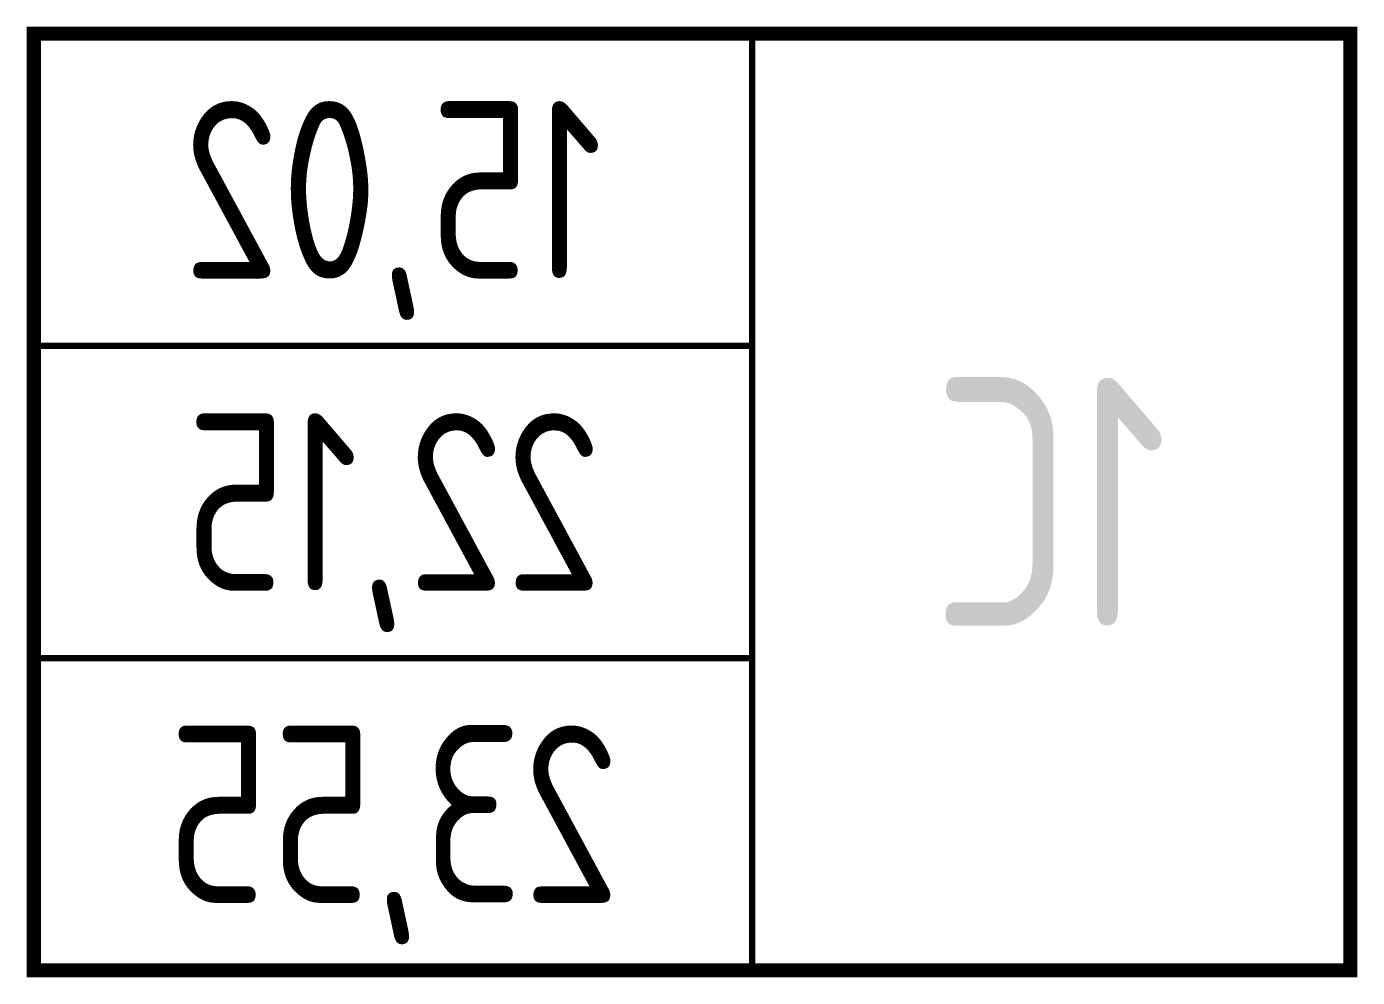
# Model space of a CAD drawing. Header units: millimetres. Extents: x 0 to 145404, y 0 to 194550.
# Drawn here: x 81793 to 83668, y 56816 to 58156 of the extents above; entities that cross this region are included whole.
import ezdxf
from ezdxf.enums import TextEntityAlignment as Align

# ---------------------------------------------------------------- set-up
doc = ezdxf.new("R2010")
doc.units = ezdxf.units.MM
doc.styles.add('ГОСТ 2.304', font='CS_Gost2304.shx')

# ---------------------------------------------------------------- blocks, each defined once
blk = doc.blocks.new('Квартира 1С 4250 тип 8')
at = {"ltscale": 75, "const_width": 20}
blk.add_lwpolyline([(-3282.2, -8750), (-1427.8, -8750), (-1427.8, -10070), (-3282.2, -10070)], close=True, dxfattribs=at)
at = {"ltscale": 75, "const_width": 8.8, "elevation": 227.2}
for points in [[(-2439.8, -8750), (-2439.8, -10070)], [(-1427.8, -9190), (-2439.8, -9190)], [(-1427.8, -9630), (-2439.8, -9630)]]:
    blk.add_lwpolyline(points, dxfattribs=at)
at = {"ltscale": 75, "style": 'ГОСТ 2.304'}
for s, height, p in [('15,02', 250, (-1933.8, -8970)), ('1С', 350, (-2861, -9410)), ('22,15', 250, (-1933.8, -9410)), ('23,55', 250, (-1933.8, -9850))]:
    blk.add_text(s, height=height, dxfattribs=at).set_placement(p, align=Align.MIDDLE_CENTER)
blk = doc.blocks.new('V_Section_3')
blk.add_blockref('Квартира 1С 4250 тип 8', (10500, -36450))

msp = doc.modelspace()

# ---------------------------------------------------------------- block references
at = {"xscale": -1}
msp.add_blockref('V_Section_3', (90875.5, 103346.1, 0), dxfattribs=at)

doc.saveas('drawing.dxf')
